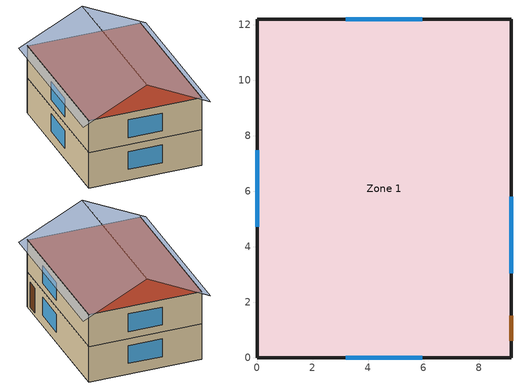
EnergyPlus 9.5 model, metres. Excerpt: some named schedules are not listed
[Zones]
Zone 1
 floor foundation (Exterior Slab UnIns): 0,12.19 9.14,12.19 9.14,0 0,0 z-0.3
 floor adiabatic (Interior Floor): 0,12.19 9.14,12.19 9.14,0 0,0 z2.74
 wall outside (Exterior Wall): 9.14,0 9.14,12.19 0,12.19 0,0 9.14,0 z-0.3:2.74; 9.14,12.19 0,12.19 0,0 9.14,0 9.14,12.19 z2.74:5.49
 window (U-0.5 g=0.4): 9.14,3.05 9.14,5.79 / 5.94,12.19 3.2,12.19 / 0,7.47 0,4.72 / 3.2,0 5.94,0 z0.61:2.13; 9.14,3.05 9.14,5.79 / 5.94,12.19 3.2,12.19 / 0,7.47 0,4.72 / 3.2,0 5.94,0 z3.35:4.88
 door (Ext_Door1): 9.14,0.61 9.14,1.52 z0:2.13
 roof outside (Exterior Roof): 0,0 9.14,0 9.14,12.19 0,12.19 z5.49
shading: 4.57,-0.3,7.77 9.69,-0.3,5.21 9.69,12.5,5.21 4.57,12.5,7.77; 4.57,12.5,7.77 -0.55,12.5,5.21 -0.55,-0.3,5.21 4.57,-0.3,7.77
[BUILDING]
Params_M_GreatFallsMT_BASE+Shd: North Axis=0; Terrain=City; Loads Convergence Tolerance Value=0.04; Temperature Convergence Tolerance Value=0.4; Solar Distribution=FullInteriorAndExterior; Maximum Number of Warmup Days=25; Minimum Number of Warmup Days=6
[SizingPeriod:DesignDay] Day of Month=21; DryBulb Temperature Range Modifier Type=DefaultMultipliers; Humidity Condition Type=Wetbulb; Barometric Pressure=88606; Rain Indicator=No; Snow Indicator=No; Daylight Saving Time Indicator=No
Name | Month | Day Type | Maximum DryBulb Temperature | Daily DryBulb Temperature Range | Wetbulb or DewPoint at Maximum DryBulb | Wind Speed | Wind Direction | Solar Model Indicator | Sky Clearness | ASHRAE Clear Sky Optical Depth for Beam Irradiance taub | ASHRAE Clear Sky Optical Depth for Diffuse Irradiance taud
Great Falls Intl Arpt Ann Htg 99.6% Condns DB | 1 | WinterDesignDay | -26.8 | 0 | -26.8 | 2.7 | 220 | ASHRAEClearSky | 0
Great Falls Intl Arpt Ann Htg 99% Condns DB | 1 | WinterDesignDay | -22.8 | 0 | -22.8 | 2.7 | 220 | ASHRAEClearSky | 0
Great Falls Intl Arpt Ann Clg .4% Condns DB=>MWB | 7 | SummerDesignDay | 33.4 | 16.2 | 16.1 | 4.9 | 240 | ASHRAETau |  | 0.291 | 2.494
Great Falls Intl Arpt Ann Clg 1% Condns DB=>MWB | 7 | SummerDesignDay | 31.5 | 16.2 | 15.7 | 4.9 | 240 | ASHRAETau |  | 0.291 | 2.494
[MATERIAL] Thermal Absorptance=0.9; Solar Absorptance=0.7; Visible Absorptance=0.7
Name | Roughness | Thickness | Conductivity | Density | Specific Heat
G05 25mm wood | MediumSmooth | 0.0254 | 0.15 | 608 | 1630
F08 Metal surface | Smooth | 0.0008 | 45.28 | 7824 | 500
I02 50mm insulation board | MediumRough | 0.0508 | 0.03 | 43 | 1210
G01a 19mm gypsum board | MediumSmooth | 0.019 | 0.16 | 800 | 1090
M15 200mm heavyweight concrete | MediumRough | 0.2032 | 1.95 | 2240 | 900
F11 Wood siding | MediumSmooth | 0.0127 | 0.09 | 592 | 1170
R-11 3.5in Wood Stud | VeryRough | 0.0889 | 0.0542625 | 19 | 960
Plywood (Douglas Fir) - 12.7mm | Smooth | 0.0127 | 0.12 | 540 | 1210
EPS 1in | MediumSmooth | 0.0254 | 0.02884 | 29 | 1210
EPS 1.625in | MediumSmooth | 0.041275 | 0.02884 | 29 | 1210
EPS 2in | MediumSmooth | 0.0508 | 0.02884 | 29 | 1210
EPS 4in | MediumSmooth | 0.1016 | 0.02884 | 29 | 1210
EPS 6in; EPS 9in | MediumSmooth | 0.1524 | 0.02884 | 29 | 1210
EPS 7.5in | MediumSmooth | 0.1905 | 0.02884 | 29 | 1210
EPS 14in | MediumSmooth | 0.3556 | 0.02884 | 29 | 1210
FG Attic R-19 | MediumRough | 0.13716 | 0.0411979 | 64 | 960
[MATERIAL:AIRGAP]
Name | Thermal Resistance
F04 Wall air space resistance | 0.15
F05 Ceiling air space resistance | 0.18
[WINDOWMATERIAL:SIMPLEGLAZINGSYSTEM]
Name | UFactor | Solar Heat Gain Coefficient
U-0.5 g=0.4 | 2.83913 | 0.4
U-0.4 g=0.4 | 2.27131 | 0.4
U-0.3 g=0.4 | 1.70348 | 0.4
U-0.2 g=0.4 | 1.13565 | 0.4
U-0.1 g=0.4 | 0.567826 | 0.4
U-0.5 g=0.2 | 2.83913 | 0.2
U-0.4 g=0.2 | 2.27131 | 0.2
U-0.3 g=0.2 | 1.70348 | 0.2
U-0.2 g=0.2 | 1.13565 | 0.2
U-0.1 g=0.2 | 0.567826 | 0.2
U-1.0 g=0.5 | 5.678263 | 0.5
U-0.15 g=0.4; U-0.15 g=0.2 | 0.851739 | 0.4
[CONSTRUCTION]
Ext_Door1; Thermal Mass; Interior Door: G05 25mm wood
Interior Floor: Plywood (Douglas Fir) - 12.7mm, F05 Ceiling air space resistance, G01a 19mm gypsum board
Exterior Slab UnIns: M15 200mm heavyweight concrete
Exterior Slab + 2in EPS: EPS 2in, M15 200mm heavyweight concrete
Exterior Wall: F11 Wood siding, R-11 3.5in Wood Stud, G01a 19mm gypsum board
Interior Wall: G01a 19mm gypsum board, F04 Wall air space resistance, G01a 19mm gypsum board
Exterior Roof: FG Attic R-19, Plywood (Douglas Fir) - 12.7mm, G01a 19mm gypsum board
Exterior Door: F08 Metal surface, I02 50mm insulation board, F08 Metal surface
Exterior Wall +1in EPS: F11 Wood siding, EPS 1in, Plywood (Douglas Fir) - 12.7mm, R-11 3.5in Wood Stud, G01a 19mm gypsum board
Exterior Wall +1.625in EPS: F11 Wood siding, EPS 1.625in, Plywood (Douglas Fir) - 12.7mm, R-11 3.5in Wood Stud, G01a 19mm gypsum board
Exterior Wall +2in EPS: F11 Wood siding, EPS 2in, Plywood (Douglas Fir) - 12.7mm, R-11 3.5in Wood Stud, G01a 19mm gypsum board
Exterior Wall +4in EPS: F11 Wood siding, EPS 4in, Plywood (Douglas Fir) - 12.7mm, R-11 3.5in Wood Stud, G01a 19mm gypsum board
Exterior Wall +7.5in EPS: F11 Wood siding, EPS 7.5in, Plywood (Douglas Fir) - 12.7mm, R-11 3.5in Wood Stud, G01a 19mm gypsum board
Exterior Wall +6in EPS: F11 Wood siding, EPS 6in, Plywood (Douglas Fir) - 12.7mm, R-11 3.5in Wood Stud, G01a 19mm gypsum board
Exterior Wall +9in EPS: F11 Wood siding, EPS 9in, Plywood (Douglas Fir) - 12.7mm, R-11 3.5in Wood Stud, G01a 19mm gypsum board
Exterior Wall +14in EPS: F11 Wood siding, EPS 14in, Plywood (Douglas Fir) - 12.7mm, R-11 3.5in Wood Stud, G01a 19mm gypsum board
Exterior Roof R-30: FG Attic R-30, Plywood (Douglas Fir) - 12.7mm, G01a 19mm gypsum board
Exterior Roof R-38: FG Attic R-38, Plywood (Douglas Fir) - 12.7mm, G01a 19mm gypsum board
Exterior Roof R-49: FG Attic R-49, Plywood (Douglas Fir) - 12.7mm, G01a 19mm gypsum board
Exterior Roof R-55: FG Attic R-55, Plywood (Douglas Fir) - 12.7mm, G01a 19mm gypsum board
Exterior Roof R-60: FG Attic R-60, Plywood (Douglas Fir) - 12.7mm, G01a 19mm gypsum board
Exterior Roof R-75: FG Attic R-75, Plywood (Douglas Fir) - 12.7mm, G01a 19mm gypsum board
Exterior Roof R-100: FG Attic R-100, Plywood (Douglas Fir) - 12.7mm, G01a 19mm gypsum board
P+B UnIns: Plywood (Douglas Fir) - 12.7mm, F05 Ceiling air space resistance, Plywood (Douglas Fir) - 12.7mm, G05 25mm wood
P+B R-13: Plywood (Douglas Fir) - 12.7mm, ccSF R-13, Plywood (Douglas Fir) - 12.7mm, G05 25mm wood
P+B R-19: Plywood (Douglas Fir) - 12.7mm, ccSF R-19, Plywood (Douglas Fir) - 12.7mm, G05 25mm wood
P+B R-30: Plywood (Douglas Fir) - 12.7mm, ccSF R-30, Plywood (Douglas Fir) - 12.7mm, G05 25mm wood
P+B R-38: Plywood (Douglas Fir) - 12.7mm, ccSF R-38, Plywood (Douglas Fir) - 12.7mm, G05 25mm wood
P+B R-49: Plywood (Douglas Fir) - 12.7mm, ccSF R-49, Plywood (Douglas Fir) - 12.7mm, G05 25mm wood
U-0.5 g=0.4: U-0.5 g=0.4
U-0.4 g=0.4: U-0.4 g=0.4
U-0.3 g=0.4: U-0.3 g=0.4
U-0.2 g=0.4: U-0.2 g=0.4
U-0.1 g=0.4: U-0.1 g=0.4
U-0.5 g=0.2: U-0.5 g=0.2
U-0.4 g=0.2: U-0.4 g=0.2
U-0.3 g=0.2: U-0.3 g=0.2
U-0.2 g=0.2: U-0.2 g=0.2
U-0.1 g=0.2: U-0.1 g=0.2
U-1.0 g=0.5: U-1.0 g=0.5
U-0.15 g=0.4: U-0.15 g=0.4
U-0.15 g=0.2: U-0.15 g=0.2
[Zone]
Zone 1: Multiplier=1; Volume=482.066; Floor Area=197.698; Part of Total Floor Area=Yes
[INTERNALMASS] Zone or ZoneList=Zone 1; Surface Area=197.698
Name | Construction
Zone1 TM | Thermal Mass
Partitions | Interior Wall
[FOUNDATION:KIVA]
Slab Details: Interior Horizontal Insulation Depth=0; Exterior Horizontal Insulation Width=0; Exterior Vertical Insulation Material=EPS 2in; Exterior Vertical Insulation Depth=0.0003048; Wall Height Above Grade=0.2; Wall Depth Below Slab=0; Footing Depth=0.4
[SURFACEPROPERTY:EXPOSEDFOUNDATIONPERIMETER]
Slab: Exposed Perimeter Calculation Method=TotalExposedPerimeter; Total Exposed Perimeter=36.576; Exposed Perimeter Fraction=1; Surface Segment 1 Exposed=Yes
[PEOPLE]
Zone Occupants: Zone or ZoneList=Zone 1; Number of People Schedule=OccupantSchedule; Number of People Calculation Method=People; Number of People=4; Fraction Radiant=0.3; Sensible Heat Fraction=autocalculate; Activity Level Schedule=Occupant_Activity_Schedule; Carbon Dioxide Generation Rate=3.82e-08; Enable ASHRAE 55 Comfort Warnings=No; Mean Radiant Temperature Calculation Type=ZoneAveraged; Work Efficiency Schedule=Occupant_Eff_Schedule; Clothing Insulation Calculation Method=ClothingInsulationSchedule; Clothing Insulation Calculation Method Schedule=Occupant_Clothing_Schedule; Clothing Insulation Schedule=Occupant_Clothing_Schedule; Air Velocity Schedule=AirVelocitySch; Thermal Comfort Model 1 Type=Pierce
[LIGHTS]
PhiusLights: Zone or ZoneList=Zone 1; Schedule=Phius_Lighting; Design Level Calculation Method=LightingLevel; Lighting Level=1968.1; Return Air Fraction=0; Fraction Radiant=0.6; Fraction Visible=0.2; Fraction Replaceable=1; EndUse Subcategory=InteriorLights; Return Air Fraction Calculated from Plenum Temperature=No; Return Air Fraction Function of Plenum Temperature Coefficient 1=0; Return Air Fraction Function of Plenum Temperature Coefficient 2=0
[ELECTRICEQUIPMENT] Zone or ZoneList=Zone 1; Design Level Calculation Method=EquipmentLevel; Fraction Lost=0
Name | Schedule | Design Level | Fraction Latent | Fraction Radiant | EndUse Subcategory
PhiusMELs | Phius_MELs | 5603.24 | 0 | 0 | MELs
Fridge | Always_On | 50.7991 | 0 | 1 | Fridge
Range | BARangeSchedule | 1227.4 | 0.3 | 0.4 | Range
ClothesDryer | BAClothesDryerSchedule | 1713.28 | 0.05 | 0.15 | ClothesDryer
ClothesWasher | BAClothesWasherSchedule | 328.767 | 0 | 0.8 | ClothesWasher
Dishwasher | BADishwasherSchedule | 359.3 | 0.15 | 0.6 | Dishwasher
SizingSensible | SizingLoads | 658.935 | 0 | 0 | General
SizingLatent | SizingLoads | 111.493 | 1 | 0 | General
[ZONEINFILTRATION:FLOWCOEFFICIENT]
Zone_Infiltration: Zone=Zone 1; Schedule=Always_On; Flow Coefficient=0.14849; Stack Coefficient=0.078; Pressure Exponent=0.67; Wind Coefficient=0.17; Shelter Factor=0.9
[ZONEVENTILATION:WINDANDSTACKOPENAREA] Zone=Zone 1; Opening Area=4.18064; Opening Area Fraction Schedule=WindowFraction2; Opening Effectiveness=autocalculate; Height Difference=1.524; Discharge Coefficient for Opening=autocalculate; Minimum Indoor Temperature=15; Maximum Indoor Temperature=100; Delta Temperature=-100; Minimum Outdoor Temperature=-100; Maximum Outdoor Temperature=100; Maximum Wind Speed=10
Name | Effective Angle
OperableWindows-N | 0
OperableWindows-E | 90
OperableWindows-S | 180
OperableWindows-W | 270
[EXTERIOR:LIGHTS]
PhiusExtLight: Schedule=Always_On; Design Level=1; Control Option=AstronomicalClock; EndUse Subcategory=General
[DESIGNSPECIFICATION:OUTDOORAIR]
SZ_DSOA_Zone_1: Outdoor Air Method=Flow/Person; Outdoor Air Flow per Person=0.00708; Outdoor Air Flow per Zone Floor Area=0; Outdoor Air Flow per Zone=0.0117987; Outdoor Air Flow Air Changes per Hour=0
[DESIGNSPECIFICATION:ZONEAIRDISTRIBUTION]
SZ_DSZAD_Zone_1: Zone Air Distribution Effectiveness in Cooling Mode=1; Zone Air Distribution Effectiveness in Heating Mode=1; Zone Secondary Recirculation Fraction=0; Minimum Zone Ventilation Efficiency=0
[SIZING:ZONE]
Zone 1: Zone Cooling Design Supply Air Temperature Input Method=SupplyAirTemperature; Zone Cooling Design Supply Air Temperature=12.8; Zone Cooling Design Supply Air Temperature Difference=11.11; Zone Heating Design Supply Air Temperature Input Method=SupplyAirTemperature; Zone Heating Design Supply Air Temperature=50; Zone Heating Design Supply Air Temperature Difference=30; Zone Cooling Design Supply Air Humidity Ratio=0.008; Zone Heating Design Supply Air Humidity Ratio=0.008; Design Specification Outdoor Air Object=SZ_DSOA_Zone_1; Zone Heating Sizing Factor=2; Zone Cooling Sizing Factor=1.5; Cooling Design Air Flow Method=DesignDay; Cooling Design Air Flow Rate=0; Cooling Minimum Air Flow per Zone Floor Area=0.000762; Cooling Minimum Air Flow=0; Cooling Minimum Air Flow Fraction=0.2; Heating Design Air Flow Method=DesignDay; Heating Design Air Flow Rate=0; Heating Maximum Air Flow per Zone Floor Area=0.002032; Heating Maximum Air Flow=0.141576; Heating Maximum Air Flow Fraction=0.3; Design Specification Zone Air Distribution Object=SZ_DSZAD_Zone_1; Account for Dedicated Outdoor Air System=No; Dedicated Outdoor Air System Control Strategy=NeutralSupplyAir; Dedicated Outdoor Air Low Setpoint Temperature for Design=autosize; Dedicated Outdoor Air High Setpoint Temperature for Design=autosize
[ZONECONTROL:THERMOSTAT]
Zone_1_Thermostat: Zone or ZoneList=Zone 1; Control Type Schedule=HVAC_Always_4; Control 1=HP_Thermostat_Dual_SP_Control; Temperature Difference Between Cutout And Setpoint=0
[THERMOSTATSETPOINT:DUALSETPOINT]
HP_Thermostat_Dual_SP_Control: Heating Setpoint Temperature Schedule=Phius_68F; Cooling Setpoint Temperature Schedule=Phius_77F
[ZONEHVAC:ENERGYRECOVERYVENTILATOR]
ERV1: Availability Schedule=ERVAvailable; Heat Exchanger=ERV_Core; Supply Air Flow Rate=0.00943895; Exhaust Air Flow Rate=0.00943895; Supply Air Fan=ERV_Supply_Fan; Exhaust Air Fan=ERV_Exhaust_Fan
[Zone equipment]
Zone 1: ERV1, GasHeatDXACFurnace
[FAN:ONOFF] Motor In Airstream Fraction=1
Name | Availability Schedule | Fan Total Efficiency | Pressure Rise | Maximum Flow Rate | Motor Efficiency | EndUse Subcategory
FurnaceBlower | MechAvailable | 0.7 | 225 | 2 | 0.9 | General
ERV_Supply_Fan; ERV_Exhaust_Fan | ERVAvailable | 0.6 | 200 | autosize | 0.8 | ERV_Fan
[COIL:COOLING:DX:SINGLESPEED]
Furnace ACDXCoil 1: Availability Schedule=MechAvailable; Gross Rated Total Cooling Capacity=autosize; Gross Rated Sensible Heat Ratio=0.75; Gross Rated Cooling COP=3; Rated Air Flow Rate=autosize; Rated Evaporator Fan Power Per Volume Flow Rate=773.3; Total Cooling Capacity Function of Temperature Curve=HPACCoolCapFT; Total Cooling Capacity Function of Flow Fraction Curve=HPACCoolCapFFF; Energy Input Ratio Function of Temperature Curve=HPACEIRFT; Energy Input Ratio Function of Flow Fraction Curve=HPACEIRFFF; Part Load Fraction Correlation Curve=HPACPLFFPLR; Minimum Outdoor DryBulb Temperature for Compressor Operation=-25; Nominal Time for Condensate Removal to Begin=0; Ratio of Initial Moisture Evaporation Rate and Steady State Latent Capacity=0; Maximum Cycling Rate=0; Latent Capacity Time Constant=0; Condenser Type=AirCooled; Evaporative Condenser Effectiveness=0.9; Evaporative Condenser Pump Rated Power Consumption=0; Crankcase Heater Capacity=0; Maximum Outdoor DryBulb Temperature for Crankcase Heater Operation=10; Basin Heater Capacity=0; Basin Heater Setpoint Temperature=2; Report ASHRAE Standard 127 Performance Ratings=No
[COIL:HEATING:FUEL]
Furnace Heating Coil 1: Availability Schedule=MechAvailable; Fuel Type=NaturalGas; Burner Efficiency=0.8; Nominal Capacity=autosize
[HEATEXCHANGER:AIRTOAIR:SENSIBLEANDLATENT]
ERV_Core: Availability Schedule=ERVAvailable; Nominal Supply Air Flow Rate=0.047; Sensible Effectiveness at 100 Heating Air Flow=0; Latent Effectiveness at 100 Heating Air Flow=0; Sensible Effectiveness at 75 Heating Air Flow=0; Latent Effectiveness at 75 Heating Air Flow=0; Sensible Effectiveness at 100 Cooling Air Flow=0; Latent Effectiveness at 100 Cooling Air Flow=0; Sensible Effectiveness at 75 Cooling Air Flow=0; Latent Effectiveness at 75 Cooling Air Flow=0; Nominal Electric Power=0; Supply Air Outlet Temperature Control=No; Heat Exchanger Type=Plate; Frost Control Type=ExhaustAirRecirculation; Threshold Temperature=-10; Initial Defrost Time Fraction=0.083; Rate of Defrost Time Fraction Increase=0.012; Economizer Lockout=Yes
[AIRLOOPHVAC:UNITARYSYSTEM]
GasHeatDXACFurnace: Control Type=Load; Controlling Zone or Thermostat Location=Zone 1; Dehumidification Control Type=None; Availability Schedule=MechAvailable; Supply Fan=FurnaceBlower; Fan Placement=BlowThrough; Heating Coil=Furnace Heating Coil 1; DX Heating Coil Sizing Ratio=1; Cooling Coil=Furnace ACDXCoil 1; Use DOAS DX Cooling Coil=No; Minimum Supply Air Temperature=2; Latent Load Control=SensibleOnlyLoadControl; Cooling Supply Air Flow Rate=autosize; Heating Supply Air Flow Rate=autosize; No Load Supply Air Flow Rate=0; Maximum Supply Air Temperature=50; Maximum Outdoor DryBulb Temperature for Supplemental Heater Operation=21; Maximum Cycling Rate=2.5; Heat Pump Time Constant=60; Fraction of OnCycle Power Use=0.01; Heat Pump Fan Delay Time=60; Ancillary OnCycle Electric Power=0; Ancillary OffCycle Electric Power=0; Design Heat Recovery Water Flow Rate=0; Maximum Temperature for Heat Recovery=80
[WATERHEATER:MIXED]
ElectricWaterHeater_50Gal: Tank Volume=0.189271; Setpoint Temperature Schedule=DHW_122F; Deadband Temperature Difference=0; Maximum Temperature Limit=82.2222; Heater Control Type=MODULATE; Heater Maximum Capacity=11712; Heater Minimum Capacity=0; Heater Ignition Minimum Flow Rate=0; Heater Ignition Delay=0; Heater Fuel Type=NaturalGas; Heater Thermal Efficiency=0.95; Off Cycle Parasitic Fuel Consumption Rate=10; Off Cycle Parasitic Fuel Type=ELECTRICITY; Off Cycle Parasitic Heat Fraction to Tank=0; On Cycle Parasitic Fuel Consumption Rate=30; On Cycle Parasitic Fuel Type=ELECTRICITY; On Cycle Parasitic Heat Fraction to Tank=0; Ambient Temperature Indicator=ZONE; Ambient Temperature Zone=Zone 1; Off Cycle Loss Coefficient to Ambient Temperature=2.36; Off Cycle Loss Fraction to Zone=1; On Cycle Loss Fraction to Zone=1; Peak Use Flow Rate=2.2008e-06; Use Flow Rate Fraction Schedule=CombinedDHWSchedule; Use Side Effectiveness=1; Source Side Effectiveness=1; Use Side Design Flow Rate=autosize; Source Side Design Flow Rate=autosize; Indirect Water Heating Recovery Time=1.5; Source Side Flow Control Mode=IndirectHeatPrimarySetpoint; EndUse Subcategory=General
[ENERGYMANAGEMENTSYSTEM:SENSOR]
Name | OutputVariable or OutputMeter Index Key | OutputVariable or OutputMeter
IWB | Zone_1_Zone_Air_Node | System Node Wetbulb Temperature
OWB | * | Site Outdoor Air Wetbulb Temperature
IDB | Zone 1 | Zone Air Temperature
ODB | * | Site Outdoor Air Drybulb Temperature
NatVentAvail | NatVent | Schedule Value
Clock | PhiusExtLight | Exterior Lights Electricity Energy
PV | ELC | Electric Load Center Produced Electricity Energy
MorphOnOff | Weather Morph | Schedule Value
Count | Count | Schedule Value
ODP | * | Site Outdoor Air Dewpoint Temperature
[ENERGYMANAGEMENTSYSTEM:ACTUATOR]
Name | Actuated Component Unique | Actuated Component Type | Actuated Component Control Type
WindowEconomizer | WindowFraction2 | Schedule:Constant | Schedule Value
DC_Coolings | Demand Control Cooling | Schedule:Compact | Schedule Value
ODB2 | Environment | Weather Data | Outdoor Dry Bulb
Count2 | Count | Schedule:Constant | Schedule Value
ODP2 | Environment | Weather Data | Outdoor Dew Point
[ENERGYMANAGEMENTSYSTEM:PROGRAMCALLINGMANAGER]
CO2Caller: BeginZoneTimestepBeforeSetCurrentWeather; SummerVentDB
WeatherMorph: BeginZoneTimestepBeforeSetCurrentWeather; DBMorph; DPMorph
[ENERGYMANAGEMENTSYSTEM:PROGRAM]
SummerVentWB: IF IWB> 1+ OWB && NatVentAvail > 0 && Clock > 0; SET WindowEconomizer = 1; SET DC_Coolings = 0; ELSE; SET WindowEconomizer = 0; ENDIF
SummerVentDB: IF IDB> 1+ ODB && NatVentAvail > 0 && Clock > 0; SET WindowEconomizer = 1; SET DC_Coolings = 0; ELSE; SET WindowEconomizer = 0; ENDIF
DBMorph: IF MorphOnOff == 1; SET ODB2 = (@TodayOutDryBulbTemp Hour TimeStepNum) + -12.35*(@Sin (PI*Count/168)); SET Count2 = Count + 0.25; ELSEIF MorphOnOff == 2; SET ODB2 = (@TodayOutDryBulbTemp Hour TimeStepNum) +6.62*(@Sin (PI*Count/168)); SET Count2 = Count + 0.25; ELSE; SET ODB2 = @TodayOutDryBulbTemp Hour TimeStepNum; SET Count2 = 0; ENDIF; RETURN
DPMorph: IF MorphOnOff == 1; SET ODP2 = (@TodayOutDewPointTemp Hour TimeStepNum) + -9.04*(@Sin (PI*Count/168)); SET Count2 = Count + 0.25; ELSEIF MorphOnOff == 2; SET ODP2 = (@TodayOutDewPointTemp Hour TimeStepNum) +3.3*(@Sin (PI*Count/168)); SET Count2 = Count + 0.25; ELSE; SET ODP2 = @TodayOutDewPointTemp TimeStepNum; SET Count2 = 0; ENDIF; RETURN
[DEMANDMANAGERASSIGNMENTLIST]
Demand Limiting: Meter=ElectricityNet:Facility; Demand Limit Schedule=Always Off; Demand Limit Safety Fraction=0.95; Demand Window Length=10; Demand Manager Priority=All; DemandManager 1=Set backs
[DEMANDMANAGER:THERMOSTATS]
Set Backs: Availability Schedule=Demand Control Cooling; Reset Control=Fixed; Minimum Reset Duration=30; Maximum Heating Setpoint Reset=20; Maximum Cooling Setpoint Reset=28.8889; Selection Control=All; Thermostat 1=Zone_1_Thermostat
[GENERATOR:PVWATTS]
PV Array: PVWatts Version=5; DC System Capacity=3000; Module Type=Standard; Array Type=FixedOpenRack; System Losses=0.14; Array Geometry Type=TiltAzimuth; Tilt Angle=57; Azimuth Angle=180; Ground Coverage Ratio=0.4
[ELECTRICLOADCENTER:INVERTER:PVWATTS]
PV Inverter: DC to AC Size Ratio=1.1; Inverter Efficiency=0.96
[ELECTRICLOADCENTER:GENERATORS]
PV: Generator 1=PV Array; Generator 1 Rated Electric Power Output=3000; Generator 1 Availability Schedule=Always_On
[ELECTRICLOADCENTER:STORAGE:SIMPLE]
Simple Battery: Availability Schedule=Always_On; Zone=Zone 1; Radiative Fraction for Zone Heat Gains=0.9; Nominal Energetic Efficiency for Charging=0.9; Nominal Discharging Energetic Efficiency=0.9; Maximum Storage Capacity=10800000; Initial State of Charge=10800000
[ELECTRICLOADCENTER:TRANSFORMER]
Transformer: Availability Schedule=Always_On; Transformer Usage=LoadCenterPowerConditioning; Zone=Zone 1; Radiative Fraction=0; Phase=3; Conductor Material=Aluminum; Full Load Temperature Rise=150; Fraction of Eddy Current Losses=0.1; Performance Input Method=RatedLosses; Nameplate Efficiency=0.98; Per Unit Load for Nameplate Efficiency=0.35; Reference Temperature for Nameplate Efficiency=75; Consider Transformer Loss for Utility Cost=Yes
[ELECTRICLOADCENTER:DISTRIBUTION]
ELC: Generator List=PV; Generator Operation Scheme Type=Baseload; Generator Demand Limit Scheme Purchased Electric Demand Limit=0; Electrical Buss Type=AlternatingCurrentWithStorage; Inverter=PV Inverter; Electrical Storage Object=Simple Battery; Storage Operation Scheme=FacilityDemandLeveling; Storage Control Track Meter=ElectricityNet:Facility; Storage Converter Object=Converter; Maximum Storage State of Charge Fraction=1; Minimum Storage State of Charge Fraction=0.2; Storage Control Utility Demand Target=3500; Storage Control Utility Demand Target Fraction Schedule=OutageCooling
[ELECTRICLOADCENTER:STORAGE:CONVERTER]
Converter: Availability Schedule=Always_On; Power Conversion Efficiency Method=SimpleFixed; Simple Fixed Efficiency=0.95
[COMPONENTCOST:LINEITEM] Line Item Type=Construction
Name | Item | Cost per Area
Ext_Door1 | Ext_Door1 | 250
Interior Floor | Interior Floor | 2
Exterior Slab UnIns | Exterior Slab UnIns | 5
Exterior Slab + 2in EPS | Exterior Slab + 2in EPS | 10
Exterior Wall | Exterior Wall | 10
Interior Wall | Interior Wall | 5
Exterior Roof | Exterior Roof | 5
Exterior Door | Exterior Door | 256.28
Interior Door | Interior Door | 125
Exterior Wall +1in EPS | Exterior Wall +1in EPS | 13.78
Exterior Wall +1.625in EPS | Exterior Wall +1.625in EPS | 16.46
Exterior Wall +2in EPS | Exterior Wall +2in EPS | 18.62
Exterior Wall +4in EPS | Exterior Wall +4in EPS | 25.4
Exterior Wall +7.5in EPS | Exterior Wall +7.5in EPS | 39.23
Exterior Wall +6in EPS | Exterior Wall +6in EPS | 34.55
Exterior Wall +9in EPS | Exterior Wall +9in EPS | 46.93
Exterior Wall +14in EPS | Exterior Wall +14in EPS | 63.61
Exterior Roof R-30 | Exterior Roof R-30 | 7.97
Exterior Roof R-38 | Exterior Roof R-38 | 8.15
Exterior Roof R-49 | Exterior Roof R-49 | 8.4
Exterior Roof R-55 | Exterior Roof R-55 | 15
Exterior Roof R-60 | Exterior Roof R-60 | 21.53
Exterior Roof R-75 | Exterior Roof R-75 | 39.4
Exterior Roof R-100 | Exterior Roof R-100 | 69.32
P+B UnIns | P+B UnIns | 15
P+B R-13 | P+B R-13 | 22.6
P+B R-19 | P+B R-19 | 29.06
P+B R-30 | P+B R-30 | 38.75
P+B R-38 | P+B R-38 | 46.44
P+B R-49 | P+B R-49 | 56.78
U-0.5 g=0.4 | U-0.5 g=0.4 | 100
U-0.4 g=0.4 | U-0.4 g=0.4 | 139.94
U-0.3 g=0.4 | U-0.3 g=0.4 | 258.34
U-0.2 g=0.4 | U-0.2 g=0.4 | 357.63
U-0.1 g=0.4 | U-0.1 g=0.4 | 603.36
U-0.5 g=0.2 | U-0.5 g=0.2 | 100
U-0.4 g=0.2 | U-0.4 g=0.2 | 139.94
U-0.3 g=0.2 | U-0.3 g=0.2 | 258.34
U-0.2 g=0.2 | U-0.2 g=0.2 | 357.63
U-0.1 g=0.2 | U-0.1 g=0.2 | 603.36
U-1.0 g=0.5 | U-1.0 g=0.5 | 100
U-0.15 g=0.4 | U-0.15 g=0.4 | 420
U-0.15 g=0.2 | U-0.15 g=0.2 | 420
